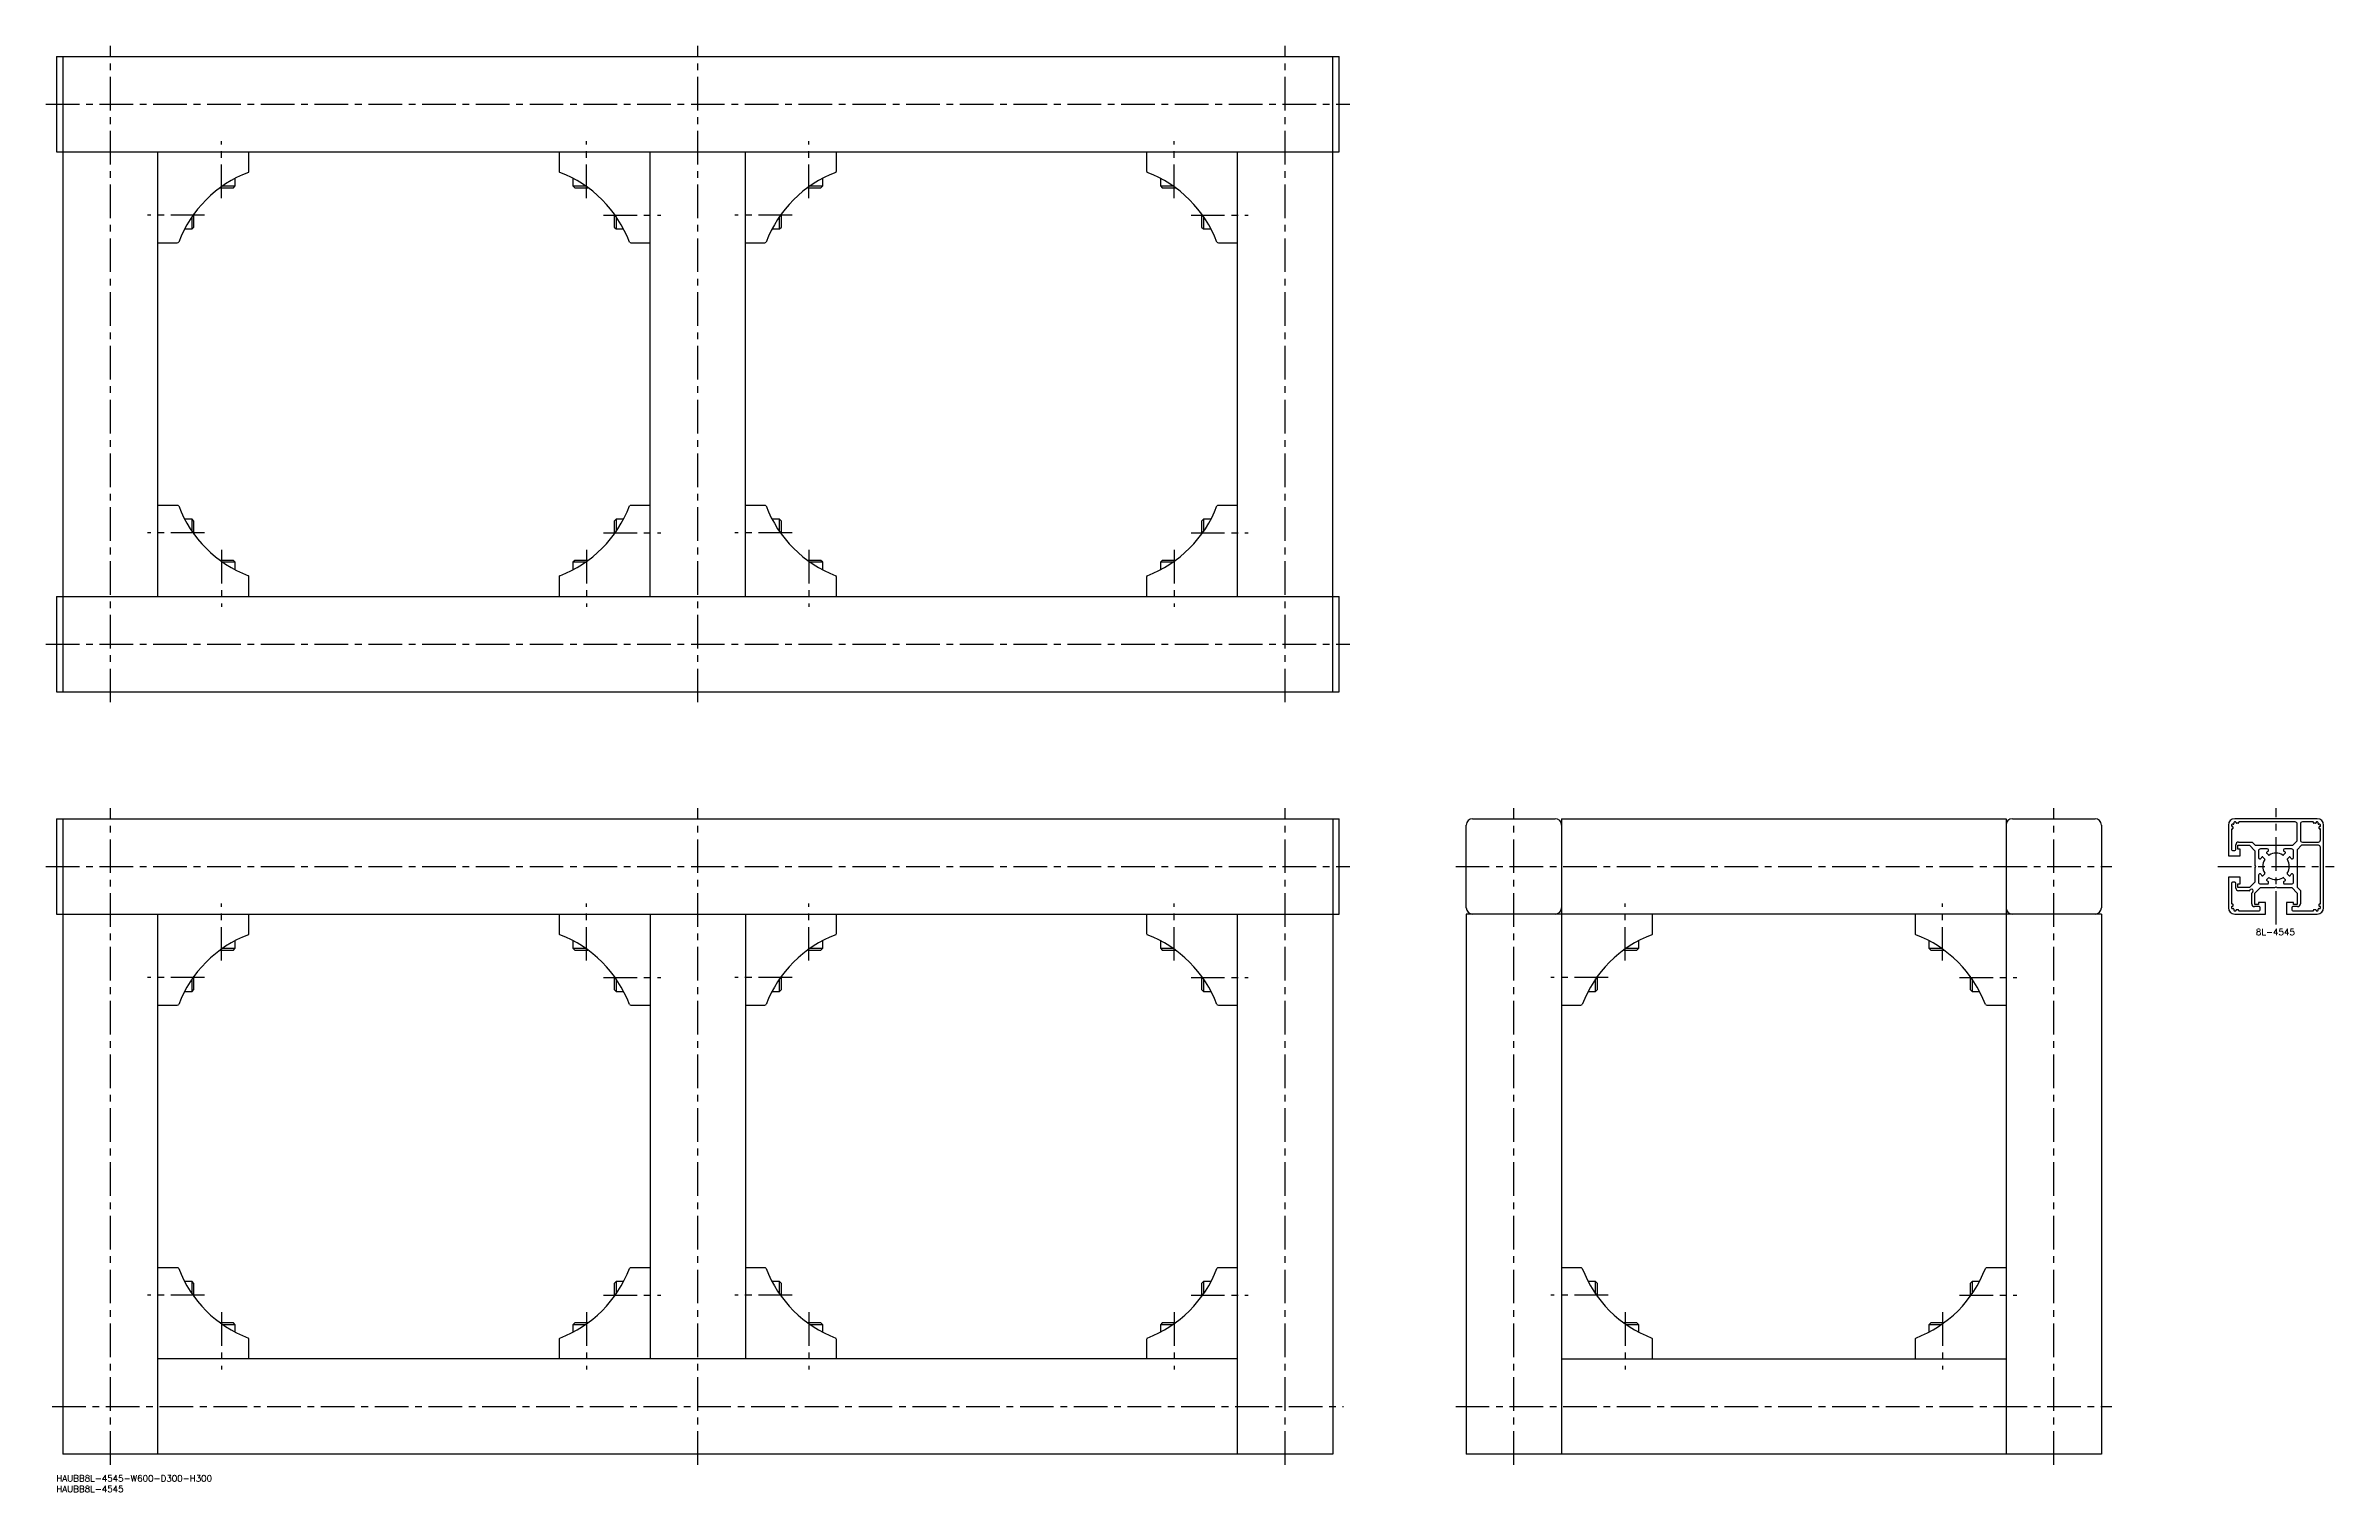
# Model space of a CAD drawing. Extents: x -5 to 1076, y -8 to 675.
import ezdxf

# ---------------------------------------------------------------- set-up
doc = ezdxf.new("R2010")
doc.units = 0
doc.header["$LTSCALE"] = 0.5
doc.linetypes.add('CENTER', pattern=[50.8, 31.75, -6.35, 6.35, -6.35])
for name, color, linetype in [('MSM_CENTER', 1, 'CENTER'), ('MSM_CONTINUOUS', 7, 'CONTINUOUS'), ('MSM_PART_NUMBER', 7, 'CONTINUOUS')]:
    doc.layers.add(name, color=color, linetype=linetype)
doc.styles.get("Standard").update_dxf_attribs({"font": 'txt.shx', "height": 3, "bigfont": 'bigfont.shx'})

# ---------------------------------------------------------------- blocks, each defined once
blk = doc.blocks.new('*U8')
at = {"layer": 'MSM_PART_NUMBER'}
blk.add_text('HAUBB8L-4545-W600-D300-H300', height=3, dxfattribs=at).set_placement((0, -3))
blk = doc.blocks.new('*U9')
at = {"layer": 'MSM_PART_NUMBER'}
blk.add_text('HAUBB8L-4545', height=3, dxfattribs=at).set_placement((0, -8))
blk = doc.blocks.new('*U10')
at = {"layer": 'MSM_PART_NUMBER'}
blk.add_text('8L-4545', height=3, dxfattribs=at).set_placement((1039, 255))

msp = doc.modelspace()

# ---------------------------------------------------------------- linework, layer by layer
at = {"layer": 'MSM_CENTER'}
for p, q in [((25.5, 365), (25.5, 675)), ((303, 365), (303, 675)), ((580.5, 365), (580.5, 675)), ((-5, 647.5), (611, 647.5)), ((78, 603), (78, 630)), ((250.5, 603), (250.5, 630)), ((355.5, 603), (355.5, 630)), ((528, 603), (528, 630)), ((70, 595), (43, 595)), ((258.5, 595), (285.5, 595)), ((347.5, 595), (320.5, 595)), ((536, 595), (563, 595)), ((70, 445), (43, 445)), ((258.5, 445), (285.5, 445)), ((347.5, 445), (320.5, 445)), ((536, 445), (563, 445)), ((78, 437), (78, 410)), ((250.5, 437), (250.5, 410)), ((355.5, 437), (355.5, 410)), ((528, 437), (528, 410)), ((-5, 392.5), (611, 392.5)), ((25.5, 5), (25.5, 315)), ((303, 5), (303, 315)), ((580.5, 5), (580.5, 315)), ((688.5, 5), (688.5, 315)), ((943.5, 5), (943.5, 315)), ((1048.5, 260), (1048.5, 315)), ((-5, 287.5), (611, 287.5)), ((661, 287.5), (971, 287.5)), ((1021, 287.5), (1076, 287.5)), ((78, 243), (78, 270)), ((250.5, 243), (250.5, 270)), ((355.5, 243), (355.5, 270)), ((528, 243), (528, 270)), ((741, 243), (741, 270)), ((891, 243), (891, 270)), ((70, 235), (43, 235)), ((258.5, 235), (285.5, 235)), ((347.5, 235), (320.5, 235)), ((536, 235), (563, 235)), ((733, 235), (706, 235)), ((899, 235), (926, 235)), ((70, 85), (43, 85)), ((78, 77), (78, 50)), ((250.5, 77), (250.5, 50)), ((258.5, 85), (285.5, 85)), ((347.5, 85), (320.5, 85)), ((355.5, 77), (355.5, 50)), ((528, 77), (528, 50)), ((536, 85), (563, 85)), ((733, 85), (706, 85)), ((741, 77), (741, 50)), ((891, 77), (891, 50)), ((899, 85), (926, 85)), ((-2, 32.5), (608, 32.5)), ((661, 32.5), (971, 32.5))]:
    msp.add_line(p, q, dxfattribs=at)
at = {"layer": 'MSM_CONTINUOUS'}
for p, q in [((0, 670), (606, 670)), ((0, 670), (0, 625)), ((3, 670), (3, 370)), ((603, 370), (603, 670)), ((606, 625), (606, 670)), ((0, 625), (606, 625)), ((48, 415), (48, 625)), ((91, 615.9), (91, 625)), ((237.5, 625), (237.5, 615.9)), ((280.5, 415), (280.5, 625)), ((325.5, 415), (325.5, 625)), ((368.5, 615.9), (368.5, 625)), ((515, 625), (515, 615.9)), ((558, 415), (558, 625)), ((77.4, 608), (83.6, 608)), ((78.6, 608.9), (84.5, 608.9)), ((83.6, 608), (84.5, 608.9)), ((84.5, 608.9), (84.5, 612.4)), ((244, 612.4), (244, 608.9)), ((244, 608.9), (244.9, 608)), ((244, 608.9), (249.9, 608.9)), ((244.9, 608), (251.1, 608)), ((354.9, 608), (361.1, 608)), ((356.1, 608.9), (362, 608.9)), ((361.1, 608), (362, 608.9)), ((362, 608.9), (362, 612.4)), ((521.5, 612.4), (521.5, 608.9)), ((521.5, 608.9), (522.4, 608)), ((521.5, 608.9), (527.4, 608.9)), ((522.4, 608), (528.6, 608)), ((65, 589.4), (65, 595.6)), ((263.5, 595.6), (263.5, 589.4)), ((342.5, 589.4), (342.5, 595.6)), ((541, 595.6), (541, 589.4)), ((60.6, 588.5), (64.1, 588.5)), ((64.1, 588.5), (64.1, 594.4)), ((64.1, 588.5), (65, 589.4)), ((263.5, 589.4), (264.4, 588.5)), ((264.4, 594.4), (264.4, 588.5)), ((264.4, 588.5), (267.9, 588.5)), ((338.1, 588.5), (341.6, 588.5)), ((341.6, 588.5), (341.6, 594.4)), ((341.6, 588.5), (342.5, 589.4)), ((541, 589.4), (541.9, 588.5)), ((541.9, 594.4), (541.9, 588.5)), ((541.9, 588.5), (545.4, 588.5)), ((48, 582), (57.1, 582)), ((271.4, 582), (280.5, 582)), ((325.5, 582), (334.6, 582)), ((548.9, 582), (558, 582)), ((57.1, 458), (48, 458)), ((280.5, 458), (271.4, 458)), ((334.6, 458), (325.5, 458)), ((558, 458), (548.9, 458)), ((64.1, 451.5), (60.6, 451.5)), ((65, 450.6), (64.1, 451.5)), ((64.1, 445.6), (64.1, 451.5)), ((65, 444.4), (65, 450.6)), ((264.4, 451.5), (263.5, 450.6)), ((263.5, 450.6), (263.5, 444.4)), ((267.9, 451.5), (264.4, 451.5)), ((264.4, 451.5), (264.4, 445.6)), ((341.6, 451.5), (338.1, 451.5)), ((342.5, 450.6), (341.6, 451.5)), ((341.6, 445.6), (341.6, 451.5)), ((342.5, 444.4), (342.5, 450.6)), ((541.9, 451.5), (541, 450.6)), ((541, 450.6), (541, 444.4)), ((545.4, 451.5), (541.9, 451.5)), ((541.9, 451.5), (541.9, 445.6)), ((83.6, 432), (77.4, 432)), ((84.5, 431.1), (78.6, 431.1)), ((84.5, 431.1), (83.6, 432)), ((84.5, 427.6), (84.5, 431.1)), ((91, 415), (91, 424.1)), ((237.5, 424.1), (237.5, 415)), ((244.9, 432), (244, 431.1)), ((244, 431.1), (244, 427.6)), ((249.9, 431.1), (244, 431.1)), ((251.1, 432), (244.9, 432)), ((361.1, 432), (354.9, 432)), ((362, 431.1), (356.1, 431.1)), ((362, 431.1), (361.1, 432)), ((362, 427.6), (362, 431.1)), ((368.5, 415), (368.5, 424.1)), ((515, 424.1), (515, 415)), ((522.4, 432), (521.5, 431.1)), ((521.5, 431.1), (521.5, 427.6)), ((527.4, 431.1), (521.5, 431.1)), ((528.6, 432), (522.4, 432)), ((0, 415), (606, 415)), ((0, 415), (0, 370)), ((606, 370), (606, 415)), ((0, 370), (606, 370)), ((0, 310), (606, 310)), ((0, 310), (0, 265)), ((3, 310), (3, 10)), ((603, 310), (603, 10)), ((606, 265), (606, 310)), ((666, 268), (666, 307)), ((669, 310), (708, 310)), ((711, 310), (711, 10)), ((711, 310), (921, 310)), ((921, 310), (921, 10)), ((924, 310), (963, 310)), ((966, 307), (966, 268)), ((1026, 307), (1026, 292.5)), ((1027.5, 307.1), (1027.5, 306.6)), ((1027.5, 305), (1027.5, 295.5)), ((1027.7, 306.4), (1027.9, 306.4)), ((1027.9, 305.2), (1027.7, 305.2)), ((1028.3, 307.4), (1027.8, 307.4)), ((1028.1, 306.2), (1028.1, 305.4)), ((1028.6, 308.2), (1028.6, 307.7)), ((1029.4, 308.5), (1028.9, 308.5)), ((1068, 310), (1029, 310)), ((1029.6, 308.1), (1029.6, 308.3)), ((1030.6, 307.9), (1029.8, 307.9)), ((1030.8, 308.3), (1030.8, 308.1)), ((1057.5, 308.5), (1031, 308.5)), ((1058.5, 299.6), (1058.5, 307.5)), ((1060, 307.5), (1060, 300)), ((1066, 308.5), (1061, 308.5)), ((1066.2, 308.1), (1066.2, 308.3)), ((1067.2, 307.9), (1066.4, 307.9)), ((1067.4, 308.3), (1067.4, 308.1)), ((1068.1, 308.5), (1067.6, 308.5)), ((1068.4, 307.7), (1068.4, 308.2)), ((1069.2, 307.4), (1068.7, 307.4)), ((1068.9, 305.4), (1068.9, 306.2)), ((1069.1, 306.4), (1069.3, 306.4)), ((1069.3, 305.2), (1069.1, 305.2)), ((1069.5, 306.6), (1069.5, 307.1)), ((1069.5, 300), (1069.5, 305)), ((1071, 268), (1071, 307)), ((1026, 292.5), (1031.5, 292.5)), ((1028, 295), (1029, 295)), ((1029.5, 295.5), (1029.5, 297.7)), ((1030.5, 295.7), (1030.5, 297.5)), ((1030.5, 297.5), (1035.9, 297.5)), ((1031.5, 295.7), (1030.5, 295.7)), ((1030.8, 299), (1037.2, 299)), ((1031.5, 292.5), (1031.5, 295.7)), ((1035.9, 297.5), (1038.5, 294.9)), ((1037.2, 299), (1038.7, 297.5)), ((1038.5, 294.9), (1038.5, 288)), ((1038.7, 297.5), (1056.4, 297.5)), ((1040.2, 294.8), (1040.2, 291.7)), ((1044.3, 295.8), (1041.2, 295.8)), ((1042.3, 291.9), (1043.1, 291.1)), ((1044.9, 292.9), (1044.1, 293.7)), ((1052.9, 293.7), (1052.1, 292.9)), ((1055.8, 295.8), (1052.7, 295.8)), ((1053.9, 291.1), (1054.7, 291.9)), ((1056.4, 297.5), (1058.5, 299.6)), ((1056.8, 291.7), (1056.8, 294.8)), ((1060.6, 297.5), (1058.5, 295.4)), ((1058.5, 295.4), (1058.5, 277.7)), ((1068.5, 297.5), (1060.6, 297.5)), ((1061, 299), (1068.5, 299)), ((1069.5, 270), (1069.5, 296.5)), ((1031.5, 282.5), (1026, 282.5)), ((1026, 282.5), (1026, 268)), ((1031.5, 279.3), (1031.5, 282.5)), ((1038.5, 288), (1038.8, 287.5)), ((1038.8, 287.5), (1038.5, 287)), ((1038.5, 287), (1038.5, 280.1)), ((1040.2, 283.3), (1040.2, 280.2)), ((1043.1, 283.9), (1042.3, 283.1)), ((1044.1, 281.3), (1044.9, 282.1)), ((1052.1, 282.1), (1052.9, 281.3)), ((1054.7, 283.1), (1053.9, 283.9)), ((1056.8, 280.2), (1056.8, 283.3)), ((1027.5, 279.5), (1027.5, 270)), ((1029, 280), (1028, 280)), ((1029.5, 277.3), (1029.5, 279.5)), ((1030.5, 277.5), (1030.5, 279.3)), ((1030.5, 279.3), (1031.5, 279.3)), ((1035.9, 277.5), (1030.5, 277.5)), ((1035.8, 276), (1030.8, 276)), ((1038.5, 280.1), (1035.9, 277.5)), ((1036.4, 276.5), (1036, 276.1)), ((1037, 269.8), (1037, 274.8)), ((1037.1, 275), (1037.5, 275.4)), ((1038.5, 274.9), (1041.1, 277.5)), ((1038.5, 269.5), (1038.5, 274.9)), ((1043.5, 270.5), (1040.3, 270.5)), ((1040.3, 270.5), (1040.3, 269.5)), ((1041.1, 277.5), (1048, 277.5)), ((1041.2, 279.2), (1044.3, 279.2)), ((1043.5, 265), (1043.5, 270.5)), ((1048, 277.5), (1048.5, 277.8)), ((1048.5, 277.8), (1049, 277.5)), ((1049, 277.5), (1055.9, 277.5)), ((1052.7, 279.2), (1055.8, 279.2)), ((1053.5, 270.5), (1053.5, 265)), ((1056.7, 270.5), (1053.5, 270.5)), ((1055.9, 277.5), (1058.5, 274.9)), ((1056.7, 269.5), (1056.7, 270.5)), ((1058.5, 277.7), (1060, 276.2)), ((1058.5, 274.9), (1058.5, 269.5)), ((1060, 276.2), (1060, 269.8)), ((0, 265), (606, 265)), ((48, 10), (48, 265)), ((91, 255.9), (91, 265)), ((237.5, 265), (237.5, 255.9)), ((280.5, 265), (280.5, 55)), ((325.5, 265), (325.5, 55)), ((368.5, 255.9), (368.5, 265)), ((515, 265), (515, 255.9)), ((558, 10), (558, 265)), ((966, 265), (666, 265)), ((666, 265), (666, 10)), ((754, 255.9), (754, 265)), ((878, 265), (878, 255.9)), ((966, 265), (966, 10)), ((1027.5, 268.4), (1027.5, 267.9)), ((1027.7, 269.8), (1027.9, 269.8)), ((1027.9, 268.6), (1027.7, 268.6)), ((1027.8, 267.6), (1028.3, 267.6)), ((1028.1, 269.6), (1028.1, 268.8)), ((1028.6, 267.3), (1028.6, 266.8)), ((1028.9, 266.5), (1029.4, 266.5)), ((1029, 265), (1043.5, 265)), ((1029.6, 266.7), (1029.6, 266.9)), ((1029.8, 267.1), (1030.6, 267.1)), ((1030.8, 266.9), (1030.8, 266.7)), ((1031, 266.5), (1040.5, 266.5)), ((1040.5, 268.5), (1038.3, 268.5)), ((1040.3, 269.5), (1038.5, 269.5)), ((1041, 267), (1041, 268)), ((1053.5, 265), (1068, 265)), ((1056, 268), (1056, 267)), ((1058.7, 268.5), (1056.5, 268.5)), ((1056.5, 266.5), (1066, 266.5)), ((1058.5, 269.5), (1056.7, 269.5)), ((1066.2, 266.7), (1066.2, 266.9)), ((1066.4, 267.1), (1067.2, 267.1)), ((1067.4, 266.9), (1067.4, 266.7)), ((1067.6, 266.5), (1068.1, 266.5)), ((1068.4, 266.8), (1068.4, 267.3)), ((1068.7, 267.6), (1069.2, 267.6)), ((1068.9, 268.8), (1068.9, 269.6)), ((1069.1, 269.8), (1069.3, 269.8)), ((1069.3, 268.6), (1069.1, 268.6)), ((1069.5, 267.9), (1069.5, 268.4)), ((78.6, 248.9), (84.5, 248.9)), ((83.6, 248), (84.5, 248.9)), ((84.5, 248.9), (84.5, 252.4)), ((244, 252.4), (244, 248.9)), ((244, 248.9), (244.9, 248)), ((244, 248.9), (249.9, 248.9)), ((356.1, 248.9), (362, 248.9)), ((361.1, 248), (362, 248.9)), ((362, 248.9), (362, 252.4)), ((521.5, 252.4), (521.5, 248.9)), ((521.5, 248.9), (522.4, 248)), ((521.5, 248.9), (527.4, 248.9)), ((741.6, 248.9), (747.5, 248.9)), ((746.6, 248), (747.5, 248.9)), ((747.5, 248.9), (747.5, 252.4)), ((884.5, 252.4), (884.5, 248.9)), ((884.5, 248.9), (885.4, 248)), ((884.5, 248.9), (890.4, 248.9)), ((77.4, 248), (83.6, 248)), ((244.9, 248), (251.1, 248)), ((354.9, 248), (361.1, 248)), ((522.4, 248), (528.6, 248)), ((740.4, 248), (746.6, 248)), ((885.4, 248), (891.6, 248)), ((60.6, 228.5), (64.1, 228.5)), ((64.1, 228.5), (64.1, 234.4)), ((64.1, 228.5), (65, 229.4)), ((65, 229.4), (65, 235.6)), ((263.5, 235.6), (263.5, 229.4)), ((263.5, 229.4), (264.4, 228.5)), ((264.4, 234.4), (264.4, 228.5)), ((264.4, 228.5), (267.9, 228.5)), ((338.1, 228.5), (341.6, 228.5)), ((341.6, 228.5), (341.6, 234.4)), ((341.6, 228.5), (342.5, 229.4)), ((342.5, 229.4), (342.5, 235.6)), ((541, 235.6), (541, 229.4)), ((541, 229.4), (541.9, 228.5)), ((541.9, 234.4), (541.9, 228.5)), ((541.9, 228.5), (545.4, 228.5)), ((723.6, 228.5), (727.1, 228.5)), ((727.1, 228.5), (727.1, 234.4)), ((727.1, 228.5), (728, 229.4)), ((728, 229.4), (728, 235.6)), ((904, 235.6), (904, 229.4)), ((904, 229.4), (904.9, 228.5)), ((904.9, 234.4), (904.9, 228.5)), ((904.9, 228.5), (908.4, 228.5)), ((48, 222), (57.1, 222)), ((271.4, 222), (280.5, 222)), ((325.5, 222), (334.6, 222)), ((548.9, 222), (558, 222)), ((711, 222), (720.1, 222)), ((911.9, 222), (921, 222)), ((57.1, 98), (48, 98)), ((280.5, 98), (271.4, 98)), ((334.6, 98), (325.5, 98)), ((558, 98), (548.9, 98)), ((720.1, 98), (711, 98)), ((921, 98), (911.9, 98)), ((64.1, 91.5), (60.6, 91.5)), ((65, 90.6), (64.1, 91.5)), ((64.1, 85.6), (64.1, 91.5)), ((65, 84.4), (65, 90.6)), ((264.4, 91.5), (263.5, 90.6)), ((263.5, 90.6), (263.5, 84.4)), ((267.9, 91.5), (264.4, 91.5)), ((264.4, 91.5), (264.4, 85.6)), ((341.6, 91.5), (338.1, 91.5)), ((342.5, 90.6), (341.6, 91.5)), ((341.6, 85.6), (341.6, 91.5)), ((342.5, 84.4), (342.5, 90.6)), ((541.9, 91.5), (541, 90.6)), ((541, 90.6), (541, 84.4)), ((545.4, 91.5), (541.9, 91.5)), ((541.9, 91.5), (541.9, 85.6)), ((727.1, 91.5), (723.6, 91.5)), ((728, 90.6), (727.1, 91.5)), ((727.1, 85.6), (727.1, 91.5)), ((728, 84.4), (728, 90.6)), ((904.9, 91.5), (904, 90.6)), ((904, 90.6), (904, 84.4)), ((908.4, 91.5), (904.9, 91.5)), ((904.9, 91.5), (904.9, 85.6)), ((83.6, 72), (77.4, 72)), ((84.5, 71.1), (78.6, 71.1)), ((84.5, 71.1), (83.6, 72)), ((84.5, 67.6), (84.5, 71.1)), ((244.9, 72), (244, 71.1)), ((244, 71.1), (244, 67.6)), ((249.9, 71.1), (244, 71.1)), ((251.1, 72), (244.9, 72)), ((361.1, 72), (354.9, 72)), ((362, 71.1), (356.1, 71.1)), ((362, 71.1), (361.1, 72)), ((362, 67.6), (362, 71.1)), ((522.4, 72), (521.5, 71.1)), ((521.5, 71.1), (521.5, 67.6)), ((527.4, 71.1), (521.5, 71.1)), ((528.6, 72), (522.4, 72)), ((746.6, 72), (740.4, 72)), ((747.5, 71.1), (741.6, 71.1)), ((747.5, 71.1), (746.6, 72)), ((747.5, 67.6), (747.5, 71.1)), ((885.4, 72), (884.5, 71.1)), ((884.5, 71.1), (884.5, 67.6)), ((890.4, 71.1), (884.5, 71.1)), ((891.6, 72), (885.4, 72)), ((558, 55), (48, 55)), ((91, 55), (91, 64.1)), ((237.5, 64.1), (237.5, 55)), ((368.5, 55), (368.5, 64.1)), ((515, 64.1), (515, 55)), ((711, 55), (921, 55)), ((754, 55), (754, 64.1)), ((878, 64.1), (878, 55)), ((603, 10), (3, 10)), ((966, 10), (666, 10))]:
    msp.add_line(p, q, dxfattribs=at)
for centre, radius, start, end in [((110.8, 562.2), 56.7, 110.7505, 159.2495), ((90, 615.9), 1, 315, 0), ((238.5, 615.9), 1, 180, 225), ((217.7, 562.2), 56.7, 20.7505, 69.2495), ((388.3, 562.2), 56.7, 110.7505, 159.2495), ((367.5, 615.9), 1, 315, 0), ((516, 615.9), 1, 180, 225), ((495.2, 562.2), 56.7, 20.7505, 69.2495), ((57.1, 583), 1, 270, 315), ((271.4, 583), 1, 225, 270), ((334.6, 583), 1, 270, 315), ((548.9, 583), 1, 225, 270), ((57.1, 457), 1, 45, 90), ((110.8, 477.8), 56.7, 200.7505, 249.2495), ((217.7, 477.8), 56.7, 290.7505, 339.2495), ((271.4, 457), 1, 90, 135), ((334.6, 457), 1, 45, 90), ((388.3, 477.8), 56.7, 200.7505, 249.2495), ((495.2, 477.8), 56.7, 290.7505, 339.2495), ((548.9, 457), 1, 90, 135), ((90, 424.1), 1, 0, 45), ((238.5, 424.1), 1, 135, 180), ((367.5, 424.1), 1, 0, 45), ((516, 424.1), 1, 135, 180), ((669, 307), 3, 90, 180), ((708, 307), 3, 0, 90), ((924, 307), 3, 90, 180), ((963, 307), 3, 0, 90), ((1029, 307), 3, 90, 180), ((1027.8, 307.1), 0.3, 90, 180), ((1027.7, 306.6), 0.2, 180, 270), ((1027.7, 305), 0.2, 90, 180), ((1027.9, 306.2), 0.2, 0, 90), ((1027.9, 305.4), 0.2, 270, 0), ((1028.3, 307.7), 0.3, 270, 0), ((1028.9, 308.2), 0.3, 90, 180), ((1029.4, 308.3), 0.2, 0, 90), ((1029.8, 308.1), 0.2, 180, 270), ((1030.6, 308.1), 0.2, 270, 0), ((1031, 308.3), 0.2, 90, 180), ((1057.5, 307.5), 1, 0, 90), ((1061, 307.5), 1, 90, 180), ((1066, 308.3), 0.2, 0, 90), ((1066.4, 308.1), 0.2, 180, 270), ((1067.2, 308.1), 0.2, 270, 0), ((1067.6, 308.3), 0.2, 90, 180), ((1068, 307), 3, 0, 90), ((1068.1, 308.2), 0.3, 0, 90), ((1068.7, 307.7), 0.3, 180, 270), ((1069.1, 306.2), 0.2, 90, 180), ((1069.1, 305.4), 0.2, 180, 270), ((1069.2, 307.1), 0.3, 0, 90), ((1069.3, 306.6), 0.2, 270, 0), ((1069.3, 305), 0.2, 0, 90), ((1028, 295.5), 0.5, 180, 270), ((1029, 295.5), 0.5, 270, 0), ((1030.8, 297.7), 1.3, 90, 180), ((1041.2, 294.8), 1, 90, 180), ((1048.5, 287.5), 8, 146.6129, 150.8754), ((1042.1, 291.7), 0.3, 45, 146.6129), ((1044.3, 293.9), 0.3, 123.3871, 225), ((1048.5, 287.5), 8, 119.1246, 123.3871), ((1044.3, 295.1), 0.7, 299.1246, 90), ((1045.1, 293.1), 0.32, 225, 301.1745), ((1048.5, 287.5), 6.25, 58.6884, 121.1745), ((1051.9, 293.1), 0.3, 238.6884, 315), ((1052.7, 295.1), 0.7, 90, 240.8754), ((1048.5, 287.5), 8, 56.6129, 60.8754), ((1052.7, 293.9), 0.3, 315, 56.6129), ((1054.9, 291.7), 0.3, 33.3871, 135), ((1048.5, 287.5), 8, 29.1246, 33.3871), ((1055.8, 294.8), 1, 0, 90), ((1061, 300), 1, 180, 270), ((1068.5, 300), 1, 270, 0), ((1068.5, 296.5), 1, 0, 90), ((1040.9, 291.7), 0.7, 180, 330.8754), ((1040.9, 283.3), 0.7, 29.1246, 180), ((1048.5, 287.5), 8, 209.1246, 213.3871), ((1042.1, 283.3), 0.3, 213.3871, 315), ((1048.5, 287.5), 6.25, 148.6884, 211.1745), ((1042.9, 290.9), 0.3, 328.6884, 45), ((1042.9, 284.1), 0.32, 315, 31.1745), ((1044.3, 281.1), 0.3, 135, 236.6129), ((1045.1, 281.9), 0.3, 58.6884, 135), ((1048.5, 287.5), 6.25, 238.6884, 301.1745), ((1051.9, 281.9), 0.32, 45, 121.1745), ((1052.7, 281.1), 0.3, 303.3871, 45), ((1054.1, 290.9), 0.32, 135, 211.1745), ((1048.5, 287.5), 6.25, 328.6884, 31.1745), ((1054.1, 284.1), 0.3, 148.6884, 225), ((1054.9, 283.3), 0.3, 225, 326.6129), ((1048.5, 287.5), 8, 326.6129, 330.8754), ((1056.1, 291.7), 0.7, 209.1246, 0), ((1056.1, 283.3), 0.7, 0, 150.8754), ((1028, 279.5), 0.5, 90, 180), ((1029, 279.5), 0.5, 0, 90), ((1030.8, 277.3), 1.3, 180, 270), ((1035.8, 276.3), 0.3, 270, 315), ((1037, 276), 0.75, 315, 135), ((1037.3, 274.8), 0.3, 135, 180), ((1041.2, 280.2), 1, 180, 270), ((1048.5, 287.5), 8, 236.6129, 240.8754), ((1044.3, 279.9), 0.7, 270, 60.8754), ((1052.7, 279.9), 0.7, 119.1246, 270), ((1048.5, 287.5), 8, 299.1246, 303.3871), ((1055.8, 280.2), 1, 270, 0), ((669, 268), 3, 180, 270), ((708, 268), 3, 270, 0), ((924, 268), 3, 180, 270), ((963, 268), 3, 270, 0), ((1029, 268), 3, 180, 270), ((1027.7, 270), 0.2, 180, 270), ((1027.7, 268.4), 0.2, 90, 180), ((1027.8, 267.9), 0.3, 180, 270), ((1027.9, 269.6), 0.2, 0, 90), ((1027.9, 268.8), 0.2, 270, 0), ((1028.3, 267.3), 0.3, 0, 90), ((1028.9, 266.8), 0.3, 180, 270), ((1029.4, 266.7), 0.2, 270, 0), ((1029.8, 266.9), 0.2, 90, 180), ((1030.6, 266.9), 0.2, 0, 90), ((1031, 266.7), 0.2, 180, 270), ((1038.3, 269.8), 1.3, 180, 270), ((1040.5, 268), 0.5, 0, 90), ((1040.5, 267), 0.5, 270, 0), ((1056.5, 268), 0.5, 90, 180), ((1056.5, 267), 0.5, 180, 270), ((1058.7, 269.8), 1.3, 270, 0), ((1066, 266.7), 0.2, 270, 0), ((1066.4, 266.9), 0.2, 90, 180), ((1067.2, 266.9), 0.2, 0, 90), ((1067.6, 266.7), 0.2, 180, 270), ((1068, 268), 3, 270, 0), ((1068.1, 266.8), 0.3, 270, 0), ((1068.7, 267.3), 0.3, 90, 180), ((1069.1, 269.6), 0.2, 90, 180), ((1069.1, 268.8), 0.2, 180, 270), ((1069.2, 267.9), 0.3, 270, 0), ((1069.3, 270), 0.2, 270, 0), ((1069.3, 268.4), 0.2, 0, 90), ((110.8, 202.2), 56.7, 110.7505, 159.2495), ((90, 255.9), 1, 315, 0), ((238.5, 255.9), 1, 180, 225), ((217.7, 202.2), 56.7, 20.7505, 69.2495), ((388.3, 202.2), 56.7, 110.7505, 159.2495), ((367.5, 255.9), 1, 315, 0), ((516, 255.9), 1, 180, 225), ((495.2, 202.2), 56.7, 20.7505, 69.2495), ((773.8, 202.2), 56.7, 110.7505, 159.2495), ((753, 255.9), 1, 315, 0), ((879, 255.9), 1, 180, 225), ((858.2, 202.2), 56.7, 20.7505, 69.2495), ((57.1, 223), 1, 270, 315), ((271.4, 223), 1, 225, 270), ((334.6, 223), 1, 270, 315), ((548.9, 223), 1, 225, 270), ((720.1, 223), 1, 270, 315), ((911.9, 223), 1, 225, 270), ((57.1, 97), 1, 45, 90), ((110.8, 117.8), 56.7, 200.7505, 249.2495), ((217.7, 117.8), 56.7, 290.7505, 339.2495), ((271.4, 97), 1, 90, 135), ((334.6, 97), 1, 45, 90), ((388.3, 117.8), 56.7, 200.7505, 249.2495), ((495.2, 117.8), 56.7, 290.7505, 339.2495), ((548.9, 97), 1, 90, 135), ((720.1, 97), 1, 45, 90), ((773.8, 117.8), 56.7, 200.7505, 249.2495), ((858.2, 117.8), 56.7, 290.7505, 339.2495), ((911.9, 97), 1, 90, 135), ((90, 64.1), 1, 0, 45), ((238.5, 64.1), 1, 135, 180), ((367.5, 64.1), 1, 0, 45), ((516, 64.1), 1, 135, 180), ((753, 64.1), 1, 0, 45), ((879, 64.1), 1, 135, 180)]:
    msp.add_arc(centre, radius, start, end, dxfattribs=at)

# ---------------------------------------------------------------- block references
for name in ['*U10', '*U8', '*U9']:
    msp.add_blockref(name, (0, 0), dxfattribs=at)

doc.saveas('drawing.dxf')
